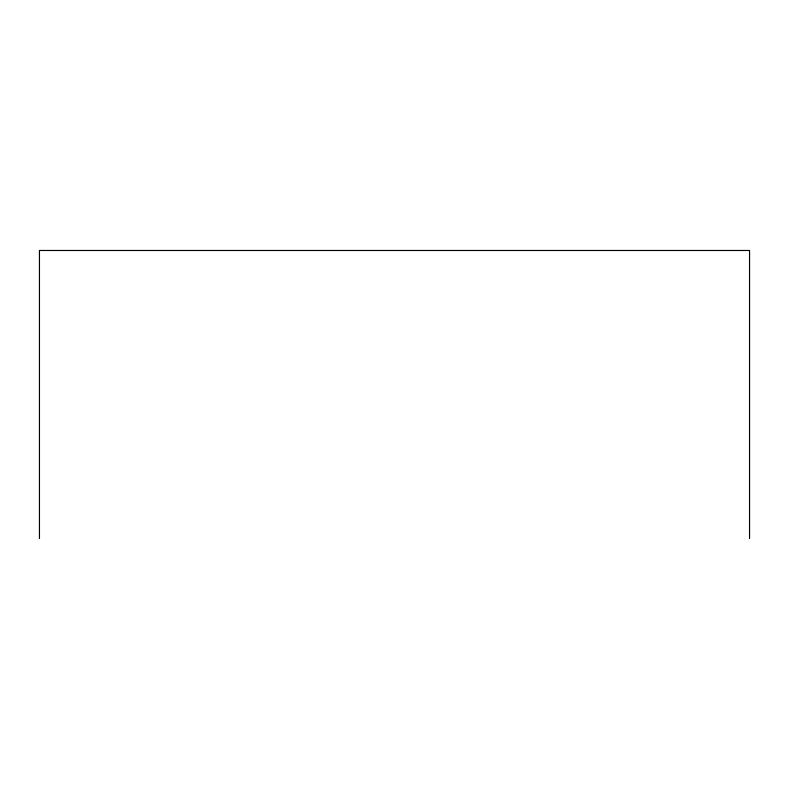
<?xml version="1.0" encoding="UTF-8"?>
<svg xmlns="http://www.w3.org/2000/svg" width="789" height="789" viewBox="0 0 789 789"><rect width="100%" height="100%" fill="white"/><g stroke="black" fill="none" stroke-linecap="round" stroke-linejoin="round"><path stroke-width="1.18" d="M749.55 538.522L749.55 250.478L39.45 250.478L39.45 538.522"/></g></svg>
